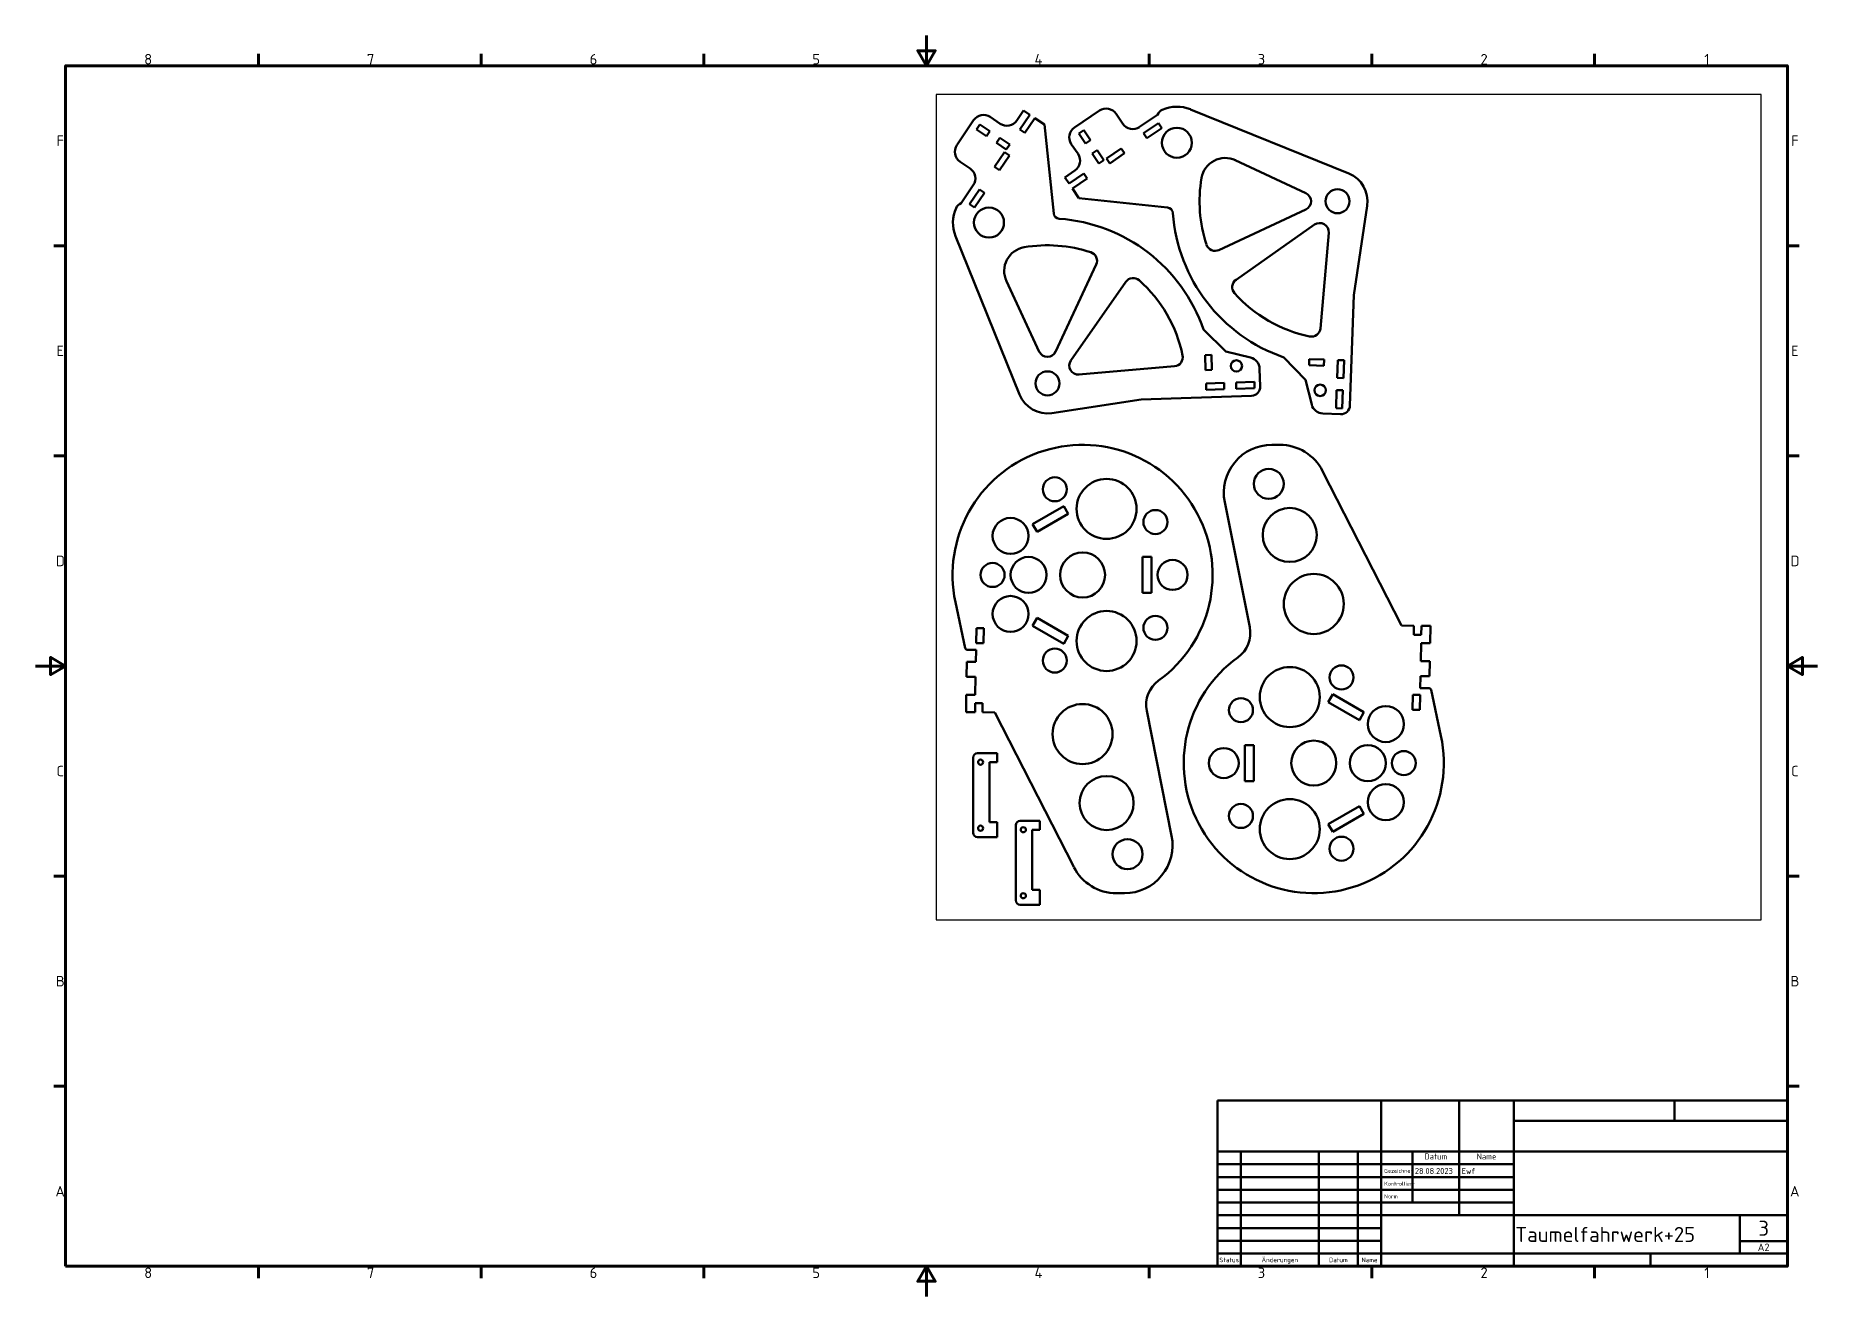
# Model space of a CAD drawing. Header units: millimetres. Extents: x 0 to 594, y 0 to 420.
import ezdxf
from ezdxf.enums import TextEntityAlignment as Align

# ---------------------------------------------------------------- set-up
doc = ezdxf.new("R2010")
doc.units = ezdxf.units.MM
for name, color, linetype, lineweight in [('Rahmen (ISO)', 7, 'Continuous', 70), ('Sichtbar (ISO)', 7, 'Continuous', 50), ('Skizziergeometrie (ISO)', 7, 'Continuous', 25), ('Titel (ISO)', 7, 'Continuous', 50)]:
    doc.layers.add(name, color=color, linetype=linetype, lineweight=lineweight)
doc.styles.add('Notiztext (DIN)', font='isocpeur.ttf')
doc.styles.add('Textstil13', font='isocpeur.ttf')
doc.styles.add('Textstil14', font='isocpeur.ttf')
doc.styles.add('Textstil15', font='isocpeur.ttf')
doc.styles.add('Textstil16', font='isocpeur.ttf')
doc.styles.add('Textstil19', font='isocpeur.ttf')

# ---------------------------------------------------------------- blocks, each defined once
blk = doc.blocks.new('Ränder Vorgaberahmen')
at = {"layer": 'Rahmen (ISO)'}
for p, q in [((74.25, 410), (74.25, 413.9)), ((148.5, 410), (148.5, 413.9)), ((222.75, 410), (222.75, 413.9)), ((371.25, 410), (371.25, 413.9)), ((445.5, 410), (445.5, 413.9)), ((519.75, 410), (519.75, 413.9)), ((10, 350), (6.1, 350)), ((584, 350), (587.9, 350)), ((10, 280), (6.1, 280)), ((584, 280), (587.9, 280)), ((10, 140), (6.1, 140)), ((584, 140), (587.9, 140)), ((10, 70), (6.1, 70)), ((584, 70), (587.9, 70)), ((74.25, 10), (74.25, 6.1)), ((148.5, 10), (148.5, 6.1)), ((222.75, 10), (222.75, 6.1)), ((371.25, 10), (371.25, 6.1)), ((445.5, 10), (445.5, 6.1)), ((519.75, 10), (519.75, 6.1))]:
    blk.add_line(p, q, dxfattribs=at)
at = {"layer": 'Rahmen (ISO)', "flags": 128}
for points in [[(297, 420), (297, 410), (294.11, 415), (299.89, 415), (297, 410)], [(10, 10), (10, 410), (584, 410), (584, 10), (10, 10)], [(0, 210), (10, 210), (5, 212.89), (5, 207.11), (10, 210)], [(594, 210), (584, 210), (589, 212.89), (589, 207.11), (584, 210)], [(297, 0), (297, 10), (294.11, 5), (299.89, 5), (297, 10)]]:
    blk.add_lwpolyline(points, dxfattribs=at)
at = {"layer": 'Rahmen (ISO)', "char_height": 3.5, "attachment_point": 7, "style": 'Notiztext (DIN)'}
for s, insert in [('8', (36.2, 410.4)), ('7', (110.45, 410.4)), ('6', (184.7, 410.4)), ('5', (258.95, 410.4)), ('4', (333.03, 410.4)), ('3', (407.45, 410.4)), ('2', (481.7, 410.4)), ('1', (556.3, 410.4)), ('F', (6.93, 383.25)), ('F', (585.23, 383.25)), ('E', (6.93, 313.25)), ('E', (585.23, 313.25)), ('D', (6.75, 243.25)), ('D', (585.05, 243.25)), ('C', (6.93, 173.25)), ('C', (585.23, 173.25)), ('B', (6.75, 103.25)), ('B', (585.05, 103.25)), ('A', (6.58, 33.25)), ('A', (584.88, 33.25)), ('8', (36.2, 6.1)), ('7', (110.45, 6.1)), ('6', (184.7, 6.1)), ('5', (258.95, 6.1)), ('4', (333.03, 6.1)), ('3', (407.45, 6.1)), ('2', (481.7, 6.1)), ('1', (556.3, 6.1))]:
    blk.add_mtext(s, dxfattribs=dict(at, insert=insert))
blk = doc.blocks.new('Schriftfelder DIN')
at = {"layer": 'Titel (ISO)'}
for p, q in [((288.4, 155.08), (98.4, 155.08)), ((98.4, 155.08), (98.4, 99.83)), ((153, 99.83), (153, 155.08)), ((179, 138.08), (179, 155.08)), ((197.2, 99.83), (197.2, 155.08)), ((250.8, 148.33), (250.8, 155.08)), ((288.4, 99.83), (288.4, 155.08)), ((197.2, 148.33), (288.4, 148.33)), ((98.4, 138.08), (288.4, 138.08)), ((106.2, 99.83), (106.2, 138.08)), ((132.2, 99.83), (132.2, 138.08)), ((145.2, 99.83), (145.2, 138.08)), ((163.4, 121.08), (163.4, 138.08)), ((179, 116.83), (179, 138.08)), ((98.4, 133.83), (153, 133.83)), ((153, 133.83), (197.2, 133.83)), ((98.4, 129.58), (153, 129.58)), ((98.4, 125.33), (153, 125.33)), ((153, 129.58), (197.2, 129.58)), ((153, 125.33), (197.2, 125.33)), ((98.4, 121.08), (153, 121.08)), ((153, 121.08), (197.2, 121.08)), ((98.4, 116.83), (153, 116.83)), ((153, 116.83), (288.4, 116.83)), ((272.6, 104.08), (272.6, 116.83)), ((98.4, 112.58), (153, 112.58)), ((153, 108.33), (98.4, 108.33)), ((272.6, 108.22), (288.4, 108.22)), ((98.4, 104.08), (153, 104.08)), ((153, 104.08), (197.2, 104.08)), ((197.2, 104.08), (288.4, 104.08)), ((242.8, 99.83), (242.8, 104.08)), ((98.4, 99.83), (288.4, 99.83))]:
    blk.add_line(p, q, dxfattribs=at)
at = {"layer": 'Titel (ISO)', "style": 'Textstil16'}
for s, p in [('Datum', (171.2, 134.83)), ('Name', (188.1, 134.83))]:
    blk.add_text(s, height=2, dxfattribs=at).set_placement(p, align=Align.BOTTOM_CENTER)
at = {"layer": 'Titel (ISO)', "style": 'Textstil19'}
for s, p in [('Gezeichnet', (154, 130.58)), ('Kontrolliert', (154, 126.33)), ('Norm', (154, 122.08))]:
    blk.add_text(s, height=1.3, dxfattribs=at).set_placement(p, align=Align.BOTTOM_LEFT)
at = {"layer": 'Titel (ISO)', "style": 'Textstil15'}
for s, p in [('Status', (102.3, 101.95)), ('Änderungen', (119.2, 101.95)), ('Datum', (138.7, 101.95)), ('Name', (149.1, 101.95))]:
    blk.add_text(s, height=1.5, dxfattribs=at).set_placement(p, align=Align.MIDDLE_CENTER)
at = {"layer": 'Titel (ISO)'}
for tag, p, height, style in [('ERSTELLUNGSDATUM_001', (164.2, 130.58), 2, 'Textstil16'), ('AUTOR_001', (179.8, 130.58), 2, 'Textstil16'), ('BAUTEILNUMMER_001', (197.7, 107.95), 5, 'Textstil13'), ('Blattnummer_001', (278.75, 110.02), 5, 'Textstil13'), ('Blattgröße_001', (278.5, 104.9), 2.5, 'Textstil14')]:
    blk.add_attdef(tag, p, '', height=height, dxfattribs=dict(at, style=style))
at = {"layer": 'Titel (ISO)', "style": 'Textstil16'}
for tag, p in [('KONTROLLDATUM', (164.4, 126.33)), ('KONTROLLIERT_VON', (180, 126.33)), ('GENEHM.DAT._KONSTR.', (164.4, 122.08)), ('KONSTR._GEN._VON', (180, 122.08))]:
    blk.add_attdef(tag, text='', height=2, dxfattribs=at).set_placement(p, align=Align.BOTTOM_LEFT)
at = {"layer": 'Titel (ISO)', "style": 'Textstil13'}
blk.add_attdef('TITEL', text='', height=5, dxfattribs=at).set_placement((198.2, 127.45), align=Align.MIDDLE_LEFT)

msp = doc.modelspace()

# ---------------------------------------------------------------- linework, layer by layer
at = {"layer": 'Sichtbar (ISO)'}
for p, q in [((321.58, 390.67), (318.26, 392.91)), ((329.37, 395.07), (327.13, 391.75)), ((328.09, 388.69), (331.44, 393.67)), ((331.44, 393.67), (329.37, 395.07)), ((333.1, 392.55), (329.74, 387.58)), ((336.31, 390.38), (333.1, 392.55)), ((346.36, 389.45), (354.65, 395.04)), ((360.21, 393.96), (362.44, 390.65)), ((368, 389.57), (374.04, 393.64)), ((384.97, 395.45), (437.78, 374.1)), ((312.71, 391.83), (307.12, 383.54)), ((313.66, 388.77), (314.78, 390.43)), ((316.98, 386.53), (313.66, 388.77)), ((314.78, 390.43), (318.1, 388.19)), ((318.1, 388.19), (316.98, 386.53)), ((329.74, 387.58), (328.09, 388.69)), ((339.42, 360.8), (336.31, 390.38)), ((347.76, 387.38), (349.42, 388.5)), ((350, 384.06), (347.76, 387.38)), ((349.42, 388.5), (351.65, 385.18)), ((374.37, 390.85), (369.39, 387.5)), ((370.51, 385.84), (369.39, 387.5)), ((375.49, 389.19), (370.51, 385.84)), ((374.37, 390.85), (375.49, 389.19)), ((319.7, 376.26), (323.05, 381.23)), ((320.3, 384.3), (321.41, 385.96)), ((323.61, 382.06), (320.3, 384.3)), ((321.41, 385.96), (324.73, 383.72)), ((323.05, 381.23), (324.71, 380.11)), ((324.73, 383.72), (323.61, 382.06)), ((347.52, 380.58), (345.28, 383.9)), ((351.65, 385.18), (350, 384.06)), ((352.23, 380.75), (353.89, 381.86)), ((354.47, 377.43), (352.23, 380.75)), ((353.89, 381.86), (356.13, 378.55)), ((361.93, 382.46), (356.96, 379.11)), ((363.05, 380.8), (358.08, 377.45)), ((361.93, 382.46), (363.05, 380.8)), ((308.2, 377.98), (311.51, 375.75)), ((321.36, 375.14), (319.7, 376.26)), ((324.71, 380.11), (321.36, 375.14)), ((343.12, 372.79), (346.44, 375.03)), ((356.13, 378.55), (354.47, 377.43)), ((358.08, 377.45), (356.96, 379.11)), ((399.96, 378.51), (423.47, 367.55)), ((312.59, 370.19), (308.52, 364.15)), ((311.31, 363.82), (314.67, 368.8)), ((314.67, 368.8), (316.32, 367.68)), ((344.52, 370.72), (343.12, 372.79)), ((349.5, 374.07), (344.52, 370.72)), ((350.61, 372.42), (345.64, 369.06)), ((345.64, 369.06), (347.81, 365.85)), ((349.5, 374.07), (350.61, 372.42)), ((312.97, 362.7), (311.31, 363.82)), ((316.32, 367.68), (312.97, 362.7)), ((377.39, 362.74), (347.81, 365.85)), ((443.92, 363.34), (439.45, 333.57)), ((423.47, 362.11), (394.48, 348.59)), ((400.2, 338.7), (426.4, 357.04)), ((328.06, 300.41), (306.71, 353.22)), ((431.11, 354.32), (428.32, 322.46)), ((353.57, 343.71), (340.05, 314.72)), ((334.61, 314.72), (323.65, 338.23)), ((345.12, 311.79), (363.46, 337.99)), ((439.45, 333.57), (438.16, 296.79)), ((389.33, 322.06), (396.8, 314.83)), ((405.03, 312.78), (396.8, 314.83)), ((379.7, 309.87), (347.84, 307.08)), ((389.89, 313.6), (391.98, 313.67)), ((390.06, 308.6), (389.89, 313.6)), ((391.98, 313.67), (392.16, 308.67)), ((408.26, 303.13), (408.06, 309.04)), ((423.36, 305.36), (416.13, 312.83)), ((424.52, 310.18), (424.59, 312.27)), ((429.52, 310), (424.52, 310.18)), ((424.59, 312.27), (429.59, 312.1)), ((429.59, 312.1), (429.52, 310)), ((433.88, 305.95), (434.09, 311.94)), ((434.09, 311.94), (436.19, 311.87)), ((435.98, 305.87), (436.19, 311.87)), ((392.16, 308.67), (390.06, 308.6)), ((390.22, 304.1), (396.21, 304.31)), ((390.29, 302), (390.22, 304.1)), ((396.21, 304.31), (396.29, 302.21)), ((400.21, 304.45), (406.31, 304.66)), ((400.28, 302.35), (400.21, 304.45)), ((406.31, 304.66), (406.38, 302.56)), ((425.41, 297.13), (423.36, 305.36)), ((435.98, 305.87), (433.88, 305.95)), ((368.59, 298.74), (338.82, 294.27)), ((368.59, 298.74), (405.37, 300.03)), ((396.29, 302.21), (390.29, 302)), ((406.38, 302.56), (400.28, 302.35)), ((433.53, 295.85), (433.74, 301.95)), ((433.74, 301.95), (435.84, 301.88)), ((435.63, 295.78), (435.84, 301.88)), ((435.06, 293.9), (429.15, 294.1)), ((433.53, 295.85), (435.63, 295.78)), ((414.82, 283.68), (412.12, 283.68)), ((455.35, 223.49), (429.07, 274.96)), ((332.35, 257.25), (342.74, 263.25)), ((342.74, 263.25), (344.24, 260.65)), ((396.43, 264.55), (404.75, 222.92)), ((333.85, 254.65), (332.35, 257.25)), ((344.24, 260.65), (333.85, 254.65)), ((369.04, 234.33), (369.04, 246.33)), ((369.04, 246.33), (372.04, 246.33)), ((372.04, 246.33), (372.04, 234.33)), ((372.04, 234.33), (369.04, 234.33)), ((306.65, 231.28), (309.92, 215.98)), ((332.35, 223.42), (333.85, 226.01)), ((333.85, 226.01), (344.24, 220.01)), ((313.55, 217.61), (313.63, 222.61)), ((313.63, 222.61), (316.13, 222.57)), ((316.13, 222.57), (316.05, 217.57)), ((342.74, 217.42), (332.35, 223.42)), ((344.24, 220.01), (342.74, 217.42)), ((455.35, 223.49), (459.48, 223.42)), ((459.43, 220.42), (459.48, 223.42)), ((461.93, 220.38), (459.43, 220.42)), ((461.98, 223.38), (461.93, 220.38)), ((461.98, 223.38), (464.98, 223.33)), ((464.98, 223.33), (464.88, 217.57)), ((310.59, 215.42), (313.51, 215.37)), ((313.51, 215.37), (313.45, 211.38)), ((316.05, 217.57), (313.55, 217.61)), ((461.78, 211.62), (461.88, 217.62)), ((461.88, 217.62), (464.88, 217.57)), ((310.37, 206.43), (310.45, 211.42)), ((313.45, 211.38), (310.45, 211.42)), ((464.78, 211.57), (461.78, 211.62)), ((464.78, 211.57), (464.7, 206.57)), ((310.37, 206.43), (313.37, 206.38)), ((313.37, 206.38), (313.27, 200.38)), ((461.63, 202.62), (461.7, 206.62)), ((464.56, 202.58), (461.63, 202.62)), ((461.7, 206.62), (464.7, 206.57)), ((468.5, 186.72), (465.23, 202.02)), ((310.17, 194.67), (310.27, 200.43)), ((313.27, 200.38), (310.27, 200.43)), ((313.17, 194.62), (313.22, 197.62)), ((313.22, 197.62), (315.72, 197.58)), ((315.72, 197.58), (315.67, 194.58)), ((430.91, 197.99), (432.41, 200.58)), ((441.3, 191.99), (430.91, 197.99)), ((432.41, 200.58), (442.8, 194.58)), ((459.01, 195.43), (459.1, 200.43)), ((459.1, 200.43), (461.6, 200.38)), ((461.6, 200.38), (461.51, 195.38)), ((313.17, 194.62), (310.17, 194.67)), ((319.8, 194.51), (315.67, 194.58)), ((319.8, 194.51), (346.08, 143.04)), ((378.71, 153.45), (370.4, 195.07)), ((442.8, 194.58), (441.3, 191.99)), ((461.51, 195.38), (459.01, 195.43)), ((312.52, 179.46), (312.52, 154.46)), ((314.02, 180.96), (320.52, 180.96)), ((320.52, 180.96), (320.52, 177.96)), ((403.11, 171.66), (403.11, 183.66)), ((403.11, 183.66), (406.11, 183.66)), ((406.11, 183.66), (406.11, 171.66)), ((318.02, 157.96), (318.02, 177.96)), ((318.02, 177.96), (320.52, 177.96)), ((406.11, 171.66), (403.11, 171.66)), ((430.91, 157.34), (441.3, 163.34)), ((442.8, 160.75), (432.41, 154.75)), ((441.3, 163.34), (442.8, 160.75)), ((318.02, 157.96), (320.52, 157.96)), ((320.52, 157.96), (320.52, 152.96)), ((326.78, 156.95), (326.78, 131.95)), ((328.28, 158.45), (334.78, 158.45)), ((332.28, 135.45), (332.28, 155.45)), ((332.28, 155.45), (334.78, 155.45)), ((334.78, 158.45), (334.78, 155.45)), ((432.41, 154.75), (430.91, 157.34)), ((314.02, 152.96), (320.52, 152.96)), ((332.28, 135.45), (334.78, 135.45)), ((334.78, 135.45), (334.78, 130.45)), ((360.33, 134.31), (363.02, 134.31)), ((328.28, 130.45), (334.78, 130.45))]:
    msp.add_line(p, q, dxfattribs=at)
for centre, radius in [((380.47, 384.33), 5), ((434.03, 364.83), 4), ((317.83, 357.72), 5), ((400.32, 309.96), 1.9), ((337.33, 304.16), 4), ((428.23, 301.84), 1.9), ((411.11, 270.68), 5), ((339.77, 268.87), 4), ((357.04, 262.33), 10), ((373.31, 257.97), 4), ((418.11, 253.66), 9), ((325.04, 253.33), 6), ((319.04, 240.33), 4), ((331.04, 240.33), 6), ((349.04, 240.33), 7.5), ((379.04, 240.33), 5), ((426.11, 230.66), 10), ((325.04, 227.33), 6), ((357.04, 218.33), 10), ((373.31, 222.7), 4), ((339.77, 211.8), 4), ((418.11, 199.66), 10), ((435.38, 206.2), 4), ((349.04, 187.33), 10), ((401.84, 195.3), 4), ((450.11, 190.66), 6), ((426.11, 177.66), 7.5), ((315.02, 177.96), 0.85), ((396.11, 177.66), 5), ((444.11, 177.66), 6), ((456.11, 177.66), 4), ((357.04, 164.33), 9), ((450.11, 164.66), 6), ((401.84, 160.03), 4), ((418.11, 155.66), 10), ((315.02, 155.96), 0.85), ((329.28, 155.45), 0.85), ((364.04, 147.31), 5), ((435.38, 149.13), 4), ((329.28, 133.45), 0.85)]:
    msp.add_circle(centre, radius, dxfattribs=at)
for centre, radius, start, end in [((316.03, 389.59), 4, 56, 146), ((356.89, 391.73), 4, 34, 124), ((376.83, 392.56), 3, 113.84221, 158.79602), ((380.47, 384.33), 12, 67.98921, 113.84221), ((323.82, 393.99), 4, 236, 326), ((348.6, 386.13), 4, 124, 214), ((365.76, 392.88), 4, 214, 304), ((310.43, 381.3), 4, 146, 236), ((344.2, 378.34), 4, 304, 34), ((309.28, 372.43), 4, 326, 56), ((396.58, 371.26), 8, 65, 170.25752), ((434.03, 364.83), 46, 170.25752, 198.32259), ((434.03, 364.83), 10, 351.4533, 67.98921), ((317.83, 357.72), 12, 156.15779, 202.01079), ((309.6, 361.36), 3, 111.20398, 156.15779), ((377.18, 360.75), 2, 4.10418, 84), ((422.2, 364.83), 3, 295, 65), ((341.41, 361.01), 2, 186, 265.89582), ((337.33, 304.16), 55, 18.99304, 85.89582), ((434.03, 364.83), 55, 184.10418, 251.00696), ((428.12, 354.58), 3, 355, 125), ((330.9, 341.61), 8, 99.74248, 205), ((337.33, 304.16), 46, 71.67741, 99.74248), ((350.85, 344.98), 3, 335, 71.67741), ((393.21, 351.31), 3, 198.32259, 295), ((365.92, 336.27), 3, 48.32259, 145), ((401.92, 336.24), 3, 125, 221.67741), ((337.33, 304.16), 46, 11.67741, 48.32259), ((434.03, 364.83), 46, 221.67741, 258.32259), ((425.33, 322.72), 3, 258.32259, 355), ((337.33, 315.99), 3, 205, 335), ((347.58, 310.07), 3, 145, 275), ((379.44, 312.86), 3, 275, 11.67741), ((404.06, 308.9), 4, 2, 76), ((405.26, 303.02), 3, 272, 2), ((337.33, 304.16), 10, 202.01079, 278.5467), ((429.29, 298.1), 4, 194, 268), ((435.17, 296.9), 3, 268, 358), ((349.04, 240.33), 43.35, 305.74284, 192.05199), ((412.12, 267.68), 16, 90, 191.29477), ((414.82, 267.68), 16, 27.05199, 90), ((394.94, 220.97), 10, 305.74284, 11.29477), ((310.6, 216.12), 0.7, 192.05199, 269.05199), ((426.11, 177.66), 43.35, 125.74284, 12.05199), ((380.21, 197.03), 10, 125.74284, 191.29477), ((464.55, 201.88), 0.7, 12.05199, 89.05199), ((314.02, 179.46), 1.5, 90, 180), ((314.02, 154.46), 1.5, 180, 270), ((328.28, 156.95), 1.5, 90, 180), ((363.02, 150.31), 16, 270, 11.29477), ((360.33, 150.31), 16, 207.05199, 270), ((328.28, 131.95), 1.5, 180, 270)]:
    msp.add_arc(centre, radius, start, end, dxfattribs=at)
at = {"layer": 'Skizziergeometrie (ISO)'}
for p, q in [((575.25, 400.43), (300.25, 400.43)), ((300.25, 400.43), (300.25, 125.43)), ((575.25, 125.43), (575.25, 400.43)), ((300.25, 125.43), (575.25, 125.43))]:
    msp.add_line(p, q, dxfattribs=at)

# ---------------------------------------------------------------- block references
msp.add_blockref('Ränder Vorgaberahmen', (0, 0))
msp.add_blockref('Schriftfelder DIN', (295.6, -89.83)).add_auto_attribs({'Blattnummer_001': '3', 'Blattgröße_001': 'A2', 'BAUTEILNUMMER_001': 'Taumelfahrwerk+25', 'ERSTELLUNGSDATUM_001': '28.08.2023', 'AUTOR_001': 'Ewf'})

doc.saveas('drawing.dxf')
